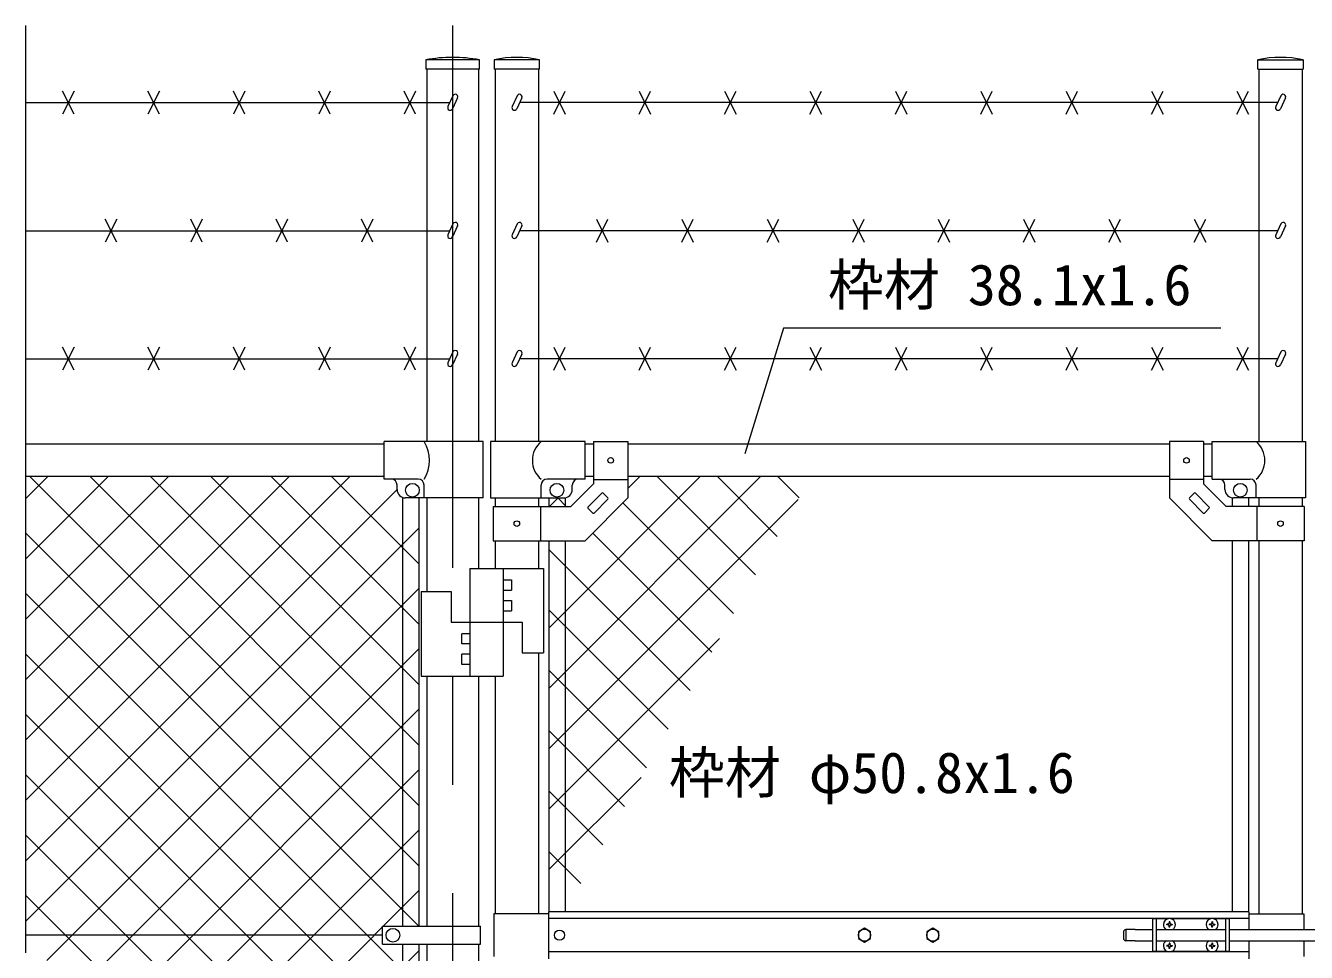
# Model space of a CAD drawing. Units: millimetres, scale not verified. Extents: x -4200 to 4200, y -2970 to 2970.
# Drawn here: x -16 to 1484, y 16 to 1102 of the extents above; entities that cross this region are included whole.
import ezdxf
from ezdxf.enums import TextEntityAlignment as Align

# ---------------------------------------------------------------- set-up
doc = ezdxf.new("R2010")
doc.units = ezdxf.units.MM
doc.header["$LTSCALE"] = 20
doc.linetypes.add('USER1', pattern=[50.8, 31.75, -6.35, 6.35, -6.35])
for name, color, linetype, lineweight in [('0-2_D-BMK', 2, 'USER1', 13), ('0-3_D-STR1', 1, 'Continuous', 18), ('0-6_D-STR3', 3, 'Continuous', 13), ('0-7_D-STR-DIM', 7, 'Continuous', 9), ('0-9_D-STR-TXT', 7, 'Continuous', 9), ('0-A_D-STR2', 7, 'Continuous', 9)]:
    doc.layers.add(name, color=color, linetype=linetype, lineweight=lineweight)
doc.styles.add('ＭＳ ゴシック', font='')
doc.styles.get('ＭＳ ゴシック').set_extended_font_data('MS Gothic')

msp = doc.modelspace()

# ---------------------------------------------------------------- linework, layer by layer
at = {"layer": '0-2_D-BMK'}
msp.add_line((484.22, 1101.52), (484.22, -868.63), dxfattribs=at)
at = {"layer": '0-3_D-STR1'}
for p, q in [((515.67, 1061.37), (452.77, 1061.37)), ((452.77, 1061.37), (452.77, 1050.37)), ((515.67, 1050.37), (452.77, 1050.37)), ((453.97, 1050.37), (453.97, 614.37)), ((514.47, 1050.37), (514.47, 614.37)), ((515.67, 1050.37), (515.67, 1061.37)), ((585.97, 1061.37), (532.77, 1061.37)), ((532.77, 1061.37), (532.77, 1050.37)), ((585.97, 1050.37), (532.77, 1050.37)), ((533.97, 1050.37), (533.97, 614.37)), ((584.77, 1050.37), (584.77, 614.37)), ((585.97, 1050.37), (585.97, 1061.37)), ((1426.97, 1061.37), (1480.17, 1061.37)), ((1426.97, 1050.37), (1426.97, 1061.37)), ((1426.97, 1050.37), (1480.17, 1050.37)), ((1428.17, 1050.37), (1428.17, 614.37)), ((1478.97, 1050.37), (1478.97, 614.37)), ((1480.17, 1061.37), (1480.17, 1050.37)), ((404.22, 611.37), (-15.78, 611.37)), ((649.37, 611.37), (639.37, 611.37)), ((1323.57, 611.37), (689.37, 611.37)), ((1373.57, 611.37), (1363.57, 611.37)), ((404.22, 573.37), (-15.78, 573.37)), ((649.37, 573.37), (639.37, 573.37)), ((1323.57, 573.37), (689.37, 573.37)), ((1373.57, 573.37), (1363.57, 573.37)), ((425.72, 549), (425.72, 46.87)), ((444.72, 548.37), (444.72, 46.87)), ((453.97, 548.37), (453.97, 438.87)), ((514.47, 548.37), (514.47, 465.87)), ((533.97, 548.37), (533.97, 538.37)), ((584.77, 548.37), (584.77, 538.37)), ((596.87, 548.37), (596.87, 538.37)), ((615.87, 548.37), (615.87, 538.37)), ((1397.07, 548.37), (1397.07, 538.37)), ((1416.07, 548.37), (1416.07, 538.37)), ((1428.17, 548.37), (1428.17, 538.37)), ((1478.97, 548.37), (1478.97, 538.37)), ((533.97, 498.37), (533.97, 465.87)), ((584.77, 498.37), (584.77, 465.87)), ((596.87, 498.37), (596.87, 63.87)), ((615.87, 498.37), (615.87, 63.87)), ((1397.07, 498.37), (1397.07, 63.87)), ((1416.07, 498.37), (1416.07, 63.87)), ((1428.17, 498.37), (1428.17, 61.37)), ((1478.97, 498.37), (1478.97, 61.37)), ((584.77, 366.87), (584.77, 61.37)), ((453.97, 339.87), (453.97, 46.87)), ((514.47, 339.87), (514.47, 46.87)), ((533.97, 339.87), (533.97, 61.37)), ((425.72, 25.87), (425.72, -476.27)), ((444.72, 25.87), (444.72, -475.63)), ((453.97, 25.87), (453.97, -317.23)), ((514.47, 25.87), (514.47, -290.23))]:
    msp.add_line(p, q, dxfattribs=at)
for centre, radius, start, end in [((484.22, 898.02), 166.35, 79.10214, 100.89786), ((559.37, 944.94), 119.43, 77.13052, 102.86948), ((1453.57, 944.94), 119.43, 77.13052, 102.86948)]:
    msp.add_arc(centre, radius, start, end, dxfattribs=at)
at = {"layer": '0-6_D-STR3'}
for p, q in [((40.92, 1024.78), (27.51, 997.95)), ((40.92, 997.95), (27.51, 1024.78)), ((140.92, 1024.78), (127.51, 997.95)), ((140.92, 997.95), (127.51, 1024.78)), ((240.92, 1024.78), (227.51, 997.95)), ((240.92, 997.95), (227.51, 1024.78)), ((340.92, 1024.78), (327.51, 997.95)), ((340.92, 997.95), (327.51, 1024.78)), ((440.92, 1024.78), (427.51, 997.95)), ((440.92, 997.95), (427.51, 1024.78)), ((602.66, 1024.78), (616.07, 997.95)), ((602.66, 997.95), (616.07, 1024.78)), ((702.66, 1024.78), (716.07, 997.95)), ((702.66, 997.95), (716.07, 1024.78)), ((802.66, 1024.78), (816.07, 997.95)), ((802.66, 997.95), (816.07, 1024.78)), ((902.66, 1024.78), (916.07, 997.95)), ((902.66, 997.95), (916.07, 1024.78)), ((1002.66, 1024.78), (1016.07, 997.95)), ((1002.66, 997.95), (1016.07, 1024.78)), ((1102.66, 1024.78), (1116.07, 997.95)), ((1102.66, 997.95), (1116.07, 1024.78)), ((1202.66, 1024.78), (1216.07, 997.95)), ((1202.66, 997.95), (1216.07, 1024.78)), ((1302.66, 1024.78), (1316.07, 997.95)), ((1302.66, 997.95), (1316.07, 1024.78)), ((1402.66, 1024.78), (1416.07, 997.95)), ((1402.66, 997.95), (1416.07, 1024.78)), ((-15.78, 1011.37), (480.91, 1011.37)), ((484.65, 1019.4), (478.7, 1006.64)), ((490.09, 1016.86), (484.14, 1004.1)), ((559.8, 1019.4), (553.85, 1006.64)), ((565.24, 1016.86), (559.29, 1004.1)), ((1450.26, 1011.37), (562.68, 1011.37)), ((1454, 1019.4), (1448.05, 1006.64)), ((1459.44, 1016.86), (1453.49, 1004.1)), ((90.92, 874.78), (77.51, 847.95)), ((90.92, 847.95), (77.51, 874.78)), ((190.92, 874.78), (177.51, 847.95)), ((190.92, 847.95), (177.51, 874.78)), ((290.92, 874.78), (277.51, 847.95)), ((290.92, 847.95), (277.51, 874.78)), ((390.92, 874.78), (377.51, 847.95)), ((390.92, 847.95), (377.51, 874.78)), ((652.66, 874.78), (666.07, 847.95)), ((652.66, 847.95), (666.07, 874.78)), ((752.66, 874.78), (766.07, 847.95)), ((752.66, 847.95), (766.07, 874.78)), ((852.66, 874.78), (866.07, 847.95)), ((852.66, 847.95), (866.07, 874.78)), ((952.66, 874.78), (966.07, 847.95)), ((952.66, 847.95), (966.07, 874.78)), ((1052.66, 874.78), (1066.07, 847.95)), ((1052.66, 847.95), (1066.07, 874.78)), ((1152.66, 874.78), (1166.07, 847.95)), ((1152.66, 847.95), (1166.07, 874.78)), ((1252.66, 874.78), (1266.07, 847.95)), ((1252.66, 847.95), (1266.07, 874.78)), ((1352.66, 874.78), (1366.07, 847.95)), ((1352.66, 847.95), (1366.07, 874.78)), ((-15.78, 861.37), (480.91, 861.37)), ((484.65, 869.4), (478.7, 856.64)), ((490.09, 866.86), (484.14, 854.1)), ((559.8, 869.4), (553.85, 856.64)), ((565.24, 866.86), (559.29, 854.1)), ((1450.26, 861.37), (562.68, 861.37)), ((1454, 869.4), (1448.05, 856.64)), ((1459.44, 866.86), (1453.49, 854.1)), ((40.92, 724.78), (27.51, 697.95)), ((40.92, 697.95), (27.51, 724.78)), ((140.92, 724.78), (127.51, 697.95)), ((140.92, 697.95), (127.51, 724.78)), ((240.92, 724.78), (227.51, 697.95)), ((240.92, 697.95), (227.51, 724.78)), ((340.92, 724.78), (327.51, 697.95)), ((340.92, 697.95), (327.51, 724.78)), ((440.92, 724.78), (427.51, 697.95)), ((440.92, 697.95), (427.51, 724.78)), ((602.66, 724.78), (616.07, 697.95)), ((602.66, 697.95), (616.07, 724.78)), ((702.66, 724.78), (716.07, 697.95)), ((702.66, 697.95), (716.07, 724.78)), ((802.66, 724.78), (816.07, 697.95)), ((802.66, 697.95), (816.07, 724.78)), ((902.66, 724.78), (916.07, 697.95)), ((902.66, 697.95), (916.07, 724.78)), ((1002.66, 724.78), (1016.07, 697.95)), ((1002.66, 697.95), (1016.07, 724.78)), ((1102.66, 724.78), (1116.07, 697.95)), ((1102.66, 697.95), (1116.07, 724.78)), ((1202.66, 724.78), (1216.07, 697.95)), ((1202.66, 697.95), (1216.07, 724.78)), ((1302.66, 724.78), (1316.07, 697.95)), ((1302.66, 697.95), (1316.07, 724.78)), ((1402.66, 724.78), (1416.07, 697.95)), ((1402.66, 697.95), (1416.07, 724.78)), ((-15.78, 711.37), (480.91, 711.37)), ((484.65, 719.4), (478.7, 706.64)), ((490.09, 716.86), (484.14, 704.1)), ((559.8, 719.4), (553.85, 706.64)), ((565.24, 716.86), (559.29, 704.1)), ((1450.26, 711.37), (562.68, 711.37)), ((1454, 719.4), (1448.05, 706.64)), ((1459.44, 716.86), (1453.49, 704.1)), ((519.92, 614.37), (404.22, 614.37)), ((404.22, 570.37), (404.22, 614.37)), ((519.92, 548.37), (519.92, 614.37)), ((639.37, 614.37), (528.42, 614.37)), ((528.42, 614.37), (528.42, 548.37)), ((639.37, 570.37), (639.37, 614.37)), ((649.37, 614.62), (649.37, 564.94)), ((649.37, 614.62), (689.37, 614.62)), ((689.37, 614.62), (689.37, 548.37)), ((1323.57, 614.62), (1323.57, 548.37)), ((1363.57, 614.62), (1323.57, 614.62)), ((1363.57, 614.62), (1363.57, 564.94)), ((1373.57, 614.37), (1482.92, 614.37)), ((1373.57, 570.37), (1373.57, 614.37)), ((1482.92, 614.37), (1482.92, 548.37)), ((443.82, 570.37), (404.22, 570.37)), ((639.37, 570.37), (594.92, 570.37)), ((649.37, 570.12), (689.37, 570.12)), ((1363.57, 570.12), (1323.57, 570.12)), ((1373.57, 570.37), (1418.02, 570.37)), ((419.22, 558.37), (419.22, 563.37)), ((450.82, 548.37), (450.82, 563.37)), ((587.92, 548.37), (587.92, 563.37)), ((622.8, 538.37), (649.37, 564.94)), ((624.37, 558.37), (624.37, 563.37)), ((1390.13, 538.37), (1363.57, 564.94)), ((1388.57, 558.37), (1388.57, 563.37)), ((1425.02, 548.37), (1425.02, 563.37)), ((519.92, 548.37), (429.22, 548.37)), ((528.42, 548.37), (614.37, 548.37)), ((642.7, 537.77), (658.96, 554.03)), ((649.77, 530.7), (666.03, 546.96)), ((660.38, 554.03), (666.03, 548.38)), ((1352.55, 554.03), (1346.9, 548.38)), ((1363.16, 530.7), (1346.9, 546.96)), ((1370.23, 537.77), (1353.97, 554.03)), ((1482.92, 548.37), (1398.57, 548.37)), ((531.67, 538.37), (622.8, 538.37)), ((531.67, 538.37), (531.67, 498.37)), ((587.07, 538.37), (587.07, 498.37)), ((642.7, 536.36), (648.35, 530.7)), ((1370.23, 536.36), (1364.58, 530.7)), ((1481.27, 538.37), (1390.13, 538.37)), ((1425.87, 538.37), (1425.87, 498.37)), ((1481.27, 538.37), (1481.27, 498.37)), ((504.47, 465.87), (590.47, 465.87)), ((504.47, 465.87), (504.47, 339.87)), ((543.47, 465.87), (543.47, 339.87)), ((590.47, 465.87), (590.47, 366.87)), ((543.47, 452.37), (552.97, 452.37)), ((552.97, 452.37), (552.97, 440.37)), ((447.47, 438.87), (482.47, 438.87)), ((447.47, 438.87), (447.47, 339.87)), ((482.47, 438.87), (482.47, 402.87)), ((543.47, 440.37), (552.97, 440.37)), ((543.47, 428.37), (552.97, 428.37)), ((552.97, 428.37), (552.97, 416.37)), ((543.47, 416.37), (552.97, 416.37)), ((482.47, 402.87), (565.47, 402.87)), ((565.47, 402.87), (565.47, 366.87)), ((494.97, 377.37), (494.97, 389.37)), ((504.47, 389.37), (494.97, 389.37)), ((504.47, 377.37), (494.97, 377.37)), ((494.97, 353.37), (494.97, 365.37)), ((504.47, 365.37), (494.97, 365.37)), ((565.47, 366.87), (590.47, 366.87)), ((504.47, 353.37), (494.97, 353.37)), ((447.47, 339.87), (543.47, 339.87)), ((532.37, 61.37), (532.37, 11.37)), ((596.47, 61.37), (532.37, 61.37)), ((1416.47, 63.87), (596.47, 63.87)), ((596.47, 63.87), (596.47, 8.87)), ((1416.47, 63.87), (1416.47, 42.87)), ((1416.47, 61.37), (1481.07, 61.37)), ((1481.07, 61.37), (1481.07, 42.87)), ((402.22, 25.87), (402.22, 46.87)), ((402.22, 46.87), (517.02, 46.87)), ((517.02, 25.87), (517.02, 46.87)), ((1416.47, 55.87), (596.47, 55.87)), ((1303.57, 55.37), (1303.57, 17.37)), ((1320.97, 55.37), (1303.57, 55.37)), ((1308.07, 55.37), (1308.07, 17.37)), ((1320.42, 48.47), (1320.42, 48.87)), ((1321.71, 48.45), (1320.42, 48.47)), ((1323.17, 52.02), (1323.15, 50.72)), ((1323.17, 45.72), (1323.15, 47.01)), ((1323.96, 52.02), (1323.17, 52.02)), ((1323.96, 45.72), (1323.17, 45.72)), ((1323.96, 52.02), (1323.98, 50.72)), ((1323.96, 45.72), (1323.98, 47.01)), ((1325.42, 49.29), (1326.72, 49.26)), ((1370.97, 55.37), (1326.16, 55.37)), ((1326.72, 49.26), (1326.72, 48.87)), ((1371.71, 49.29), (1370.42, 49.26)), ((1370.42, 49.26), (1370.42, 48.87)), ((1373.17, 52.02), (1373.15, 50.72)), ((1373.17, 45.72), (1373.15, 47.01)), ((1373.96, 52.02), (1373.17, 52.02)), ((1373.96, 45.72), (1373.17, 45.72)), ((1373.96, 52.02), (1373.98, 50.72)), ((1373.96, 45.72), (1373.98, 47.01)), ((1375.42, 48.45), (1376.72, 48.47)), ((1393.57, 55.37), (1376.16, 55.37)), ((1376.72, 48.47), (1376.72, 48.87)), ((1389.07, 55.37), (1389.07, 17.37)), ((1393.57, 55.37), (1393.57, 17.37)), ((402.22, 36.37), (-15.78, 36.37)), ((1269.62, 39.87), (1269.62, 32.87)), ((1283.57, 42.87), (1272.62, 42.87)), ((1272.62, 42.87), (1272.62, 29.87)), ((1283.41, 42.87), (1303.57, 42.87)), ((1308.07, 42.87), (1389.07, 42.87)), ((1393.57, 42.87), (1574.87, 42.87)), ((402.22, 25.87), (517.02, 25.87)), ((1416.47, 16.87), (596.47, 16.87)), ((1283.57, 29.87), (1272.62, 29.87)), ((1283.41, 29.87), (1303.57, 29.87)), ((1320.97, 17.37), (1303.57, 17.37)), ((1308.07, 29.87), (1389.07, 29.87)), ((1320.42, 23.47), (1320.42, 23.87)), ((1321.71, 23.45), (1320.42, 23.47)), ((1323.17, 27.02), (1323.15, 25.72)), ((1323.17, 20.72), (1323.15, 22.01)), ((1323.96, 27.02), (1323.17, 27.02)), ((1323.96, 20.72), (1323.17, 20.72)), ((1323.96, 27.02), (1323.98, 25.72)), ((1323.96, 20.72), (1323.98, 22.01)), ((1325.42, 24.29), (1326.72, 24.26)), ((1325.42, 23.45), (1326.72, 23.47)), ((1370.97, 17.37), (1326.16, 17.37)), ((1326.72, 24.26), (1326.72, 23.87)), ((1326.72, 23.47), (1326.72, 23.87)), ((1371.71, 24.29), (1370.42, 24.26)), ((1370.42, 24.26), (1370.42, 23.87)), ((1373.17, 27.02), (1373.15, 25.72)), ((1373.17, 20.72), (1373.15, 22.01)), ((1373.96, 27.02), (1373.17, 27.02)), ((1373.96, 20.72), (1373.17, 20.72)), ((1373.96, 27.02), (1373.98, 25.72)), ((1373.96, 20.72), (1373.98, 22.01)), ((1375.42, 24.29), (1376.72, 24.26)), ((1375.42, 23.45), (1376.72, 23.47)), ((1393.57, 17.37), (1376.16, 17.37)), ((1376.72, 24.26), (1376.72, 23.87)), ((1376.72, 23.47), (1376.72, 23.87)), ((1393.57, 29.87), (1574.87, 29.87)), ((1416.47, 29.87), (1416.47, 8.87)), ((1481.07, 29.87), (1481.07, 11.37))]:
    msp.add_line(p, q, dxfattribs=at)
for points in [[(531.67, 498.37), (639.37, 498.37), (689.37, 548.37)], [(1481.27, 498.37), (1373.57, 498.37), (1323.57, 548.37)], [(1321.71, 49.29), (1320.42, 49.26), (1320.42, 48.87)], [(1325.42, 48.45), (1326.72, 48.47), (1326.72, 48.87)], [(1371.71, 48.45), (1370.42, 48.47), (1370.42, 48.87)], [(1375.42, 49.29), (1376.72, 49.26), (1376.72, 48.87)], [(1321.71, 24.29), (1320.42, 24.26), (1320.42, 23.87)], [(1371.71, 23.45), (1370.42, 23.47), (1370.42, 23.87)]]:
    msp.add_lwpolyline(points, dxfattribs=at)
for points in [[(966.47, 44.47), (959.45, 40.42), (959.45, 32.32), (966.47, 28.27), (973.48, 32.32), (973.48, 40.42)], [(1046.47, 44.47), (1039.45, 40.42), (1039.45, 32.32), (1046.47, 28.27), (1053.48, 32.32), (1053.48, 40.42)]]:
    msp.add_lwpolyline(points, close=True, dxfattribs=at)
for centre, radius in [((669.37, 592.37), 3.25), ((1343.57, 592.37), 3.25), ((437.22, 557.37), 8), ((606.37, 557.37), 8), ((1406.57, 557.37), 8), ((559.37, 518.37), 3.25), ((1453.57, 518.37), 3.25), ((414.22, 36.37), 8), ((609.37, 36.37), 6), ((966.47, 36.37), 7.03), ((1046.47, 36.37), 7.03)]:
    msp.add_circle(centre, radius, dxfattribs=at)
for centre, radius, start, end in [((487.37, 1018.13), 3, 334.99524, 154.99707), ((562.52, 1018.13), 3, 334.99524, 154.99707), ((1456.72, 1018.13), 3, 334.99524, 154.99707), ((481.42, 1005.37), 3, 154.99707, 334.99524), ((556.57, 1005.37), 3, 154.99707, 334.99524), ((1450.77, 1005.37), 3, 154.99707, 334.99524), ((487.37, 868.13), 3, 334.99524, 154.99707), ((562.52, 868.13), 3, 334.99524, 154.99707), ((1456.72, 868.13), 3, 334.99524, 154.99707), ((481.42, 855.37), 3, 154.99707, 334.99524), ((556.57, 855.37), 3, 154.99707, 334.99524), ((1450.77, 855.37), 3, 154.99707, 334.99524), ((487.37, 718.13), 3, 334.99524, 154.99707), ((562.52, 718.13), 3, 334.99524, 154.99707), ((1456.72, 718.13), 3, 334.99524, 154.99707), ((481.42, 705.37), 3, 154.99707, 334.99524), ((556.57, 705.37), 3, 154.99707, 334.99524), ((1450.77, 705.37), 3, 154.99707, 334.99524), ((416.6, 592.37), 40.68, 327.25964, 32.74036), ((606.11, 592.37), 28.55, 129.59418, 230.40582), ((1406.82, 592.37), 28.55, 309.59418, 50.40582), ((412.22, 563.37), 7, 0, 90), ((443.82, 563.37), 7, 0, 90), ((594.92, 563.37), 7, 90, 180), ((631.37, 563.37), 7, 90, 180), ((1381.57, 563.37), 7, 0, 90), ((1418.02, 563.37), 7, 0, 90), ((429.22, 558.37), 10, 180, 270), ((614.37, 558.37), 10, 270, 0), ((1398.57, 558.37), 10, 180, 270), ((659.67, 553.33), 1, 45, 135), ((665.33, 547.67), 1, 315, 45), ((1347.6, 547.67), 1, 135, 225), ((1353.26, 553.33), 1, 45, 135), ((643.41, 537.06), 1, 135, 225), ((649.06, 531.41), 1, 225, 315), ((1363.87, 531.41), 1, 225, 315), ((1369.53, 537.06), 1, 315, 45), ((1323.57, 48.87), 7, 0, 180), ((1323.57, 48.87), 7, 180, 238.99728), ((1321.66, 50.77), 1.49, 270, 0), ((1321.66, 46.96), 1.49, 0, 90), ((1325.47, 50.77), 1.49, 180, 270), ((1325.47, 46.96), 1.49, 90, 180), ((1323.57, 48.87), 7, 301.00272, 0), ((1373.57, 48.87), 7, 0, 180), ((1373.57, 48.87), 7, 180, 238.99728), ((1371.66, 50.77), 1.49, 270, 0), ((1371.66, 46.96), 1.49, 0, 90), ((1375.47, 50.77), 1.49, 180, 270), ((1375.47, 46.96), 1.49, 90, 180), ((1373.57, 48.87), 7, 301.00272, 0), ((1272.62, 39.87), 3, 90, 180), ((1272.62, 32.87), 3, 180, 270), ((1323.57, 23.87), 7, 121.00272, 180), ((1323.57, 23.87), 7, 180, 0), ((1321.66, 25.77), 1.49, 270, 0), ((1321.66, 21.96), 1.49, 0, 90), ((1325.47, 25.77), 1.49, 180, 270), ((1325.47, 21.96), 1.49, 90, 180), ((1323.57, 23.87), 7, 0, 58.99728), ((1373.57, 23.87), 7, 121.00272, 180), ((1373.57, 23.87), 7, 180, 0), ((1371.66, 25.77), 1.49, 270, 0), ((1371.66, 21.96), 1.49, 0, 90), ((1375.47, 25.77), 1.49, 180, 270), ((1375.47, 21.96), 1.49, 90, 180), ((1373.57, 23.87), 7, 0, 58.99728)]:
    msp.add_arc(centre, radius, start, end, dxfattribs=at)
at = {"layer": '0-7_D-STR-DIM'}
msp.add_line((-15.78, 1101.52), (-15.78, 15.59), dxfattribs=at)
at = {"layer": '0-9_D-STR-TXT'}
msp.add_lwpolyline([(1383.78, 747.04), (871.72, 747.04), (826.36, 600.08)], dxfattribs=at)
at = {"layer": '0-A_D-STR2'}
for p, q in [((-15.78, 193.91), (363.67, 573.37)), ((-15.78, 264.62), (292.96, 573.37)), ((-15.78, 335.34), (222.25, 573.37)), ((-15.78, 406.05), (151.54, 573.37)), ((-15.78, 476.76), (80.83, 573.37)), ((-15.78, 547.47), (10.12, 573.37)), ((444.72, 117.64), (-11.02, 573.37)), ((444.72, 188.35), (59.69, 573.37)), ((444.72, 259.06), (130.41, 573.37)), ((444.72, 329.77), (201.12, 573.37)), ((444.72, 400.48), (271.83, 573.37)), ((444.72, 471.19), (342.54, 573.37)), ((596.87, 325.38), (844.85, 573.37)), ((597.64, 396.87), (774.14, 573.37)), ((689.37, 559.3), (703.43, 573.37)), ((838.83, 458.26), (723.72, 573.37)), ((864.37, 503.43), (794.43, 573.37)), ((889.91, 548.6), (865.14, 573.37)), ((-15.78, 123.2), (419.22, 558.2)), ((596.87, 254.67), (888.75, 546.56)), ((597.72, 538.37), (607.72, 548.37)), ((617.3, 538.37), (607.3, 548.37)), ((813.3, 413.08), (683.69, 542.69)), ((-15.78, 52.49), (444.72, 512.99)), ((444.72, 46.93), (-15.78, 507.43)), ((787.76, 367.91), (648.33, 507.34)), ((762.22, 322.74), (596.87, 488.09)), ((444.72, -23.79), (-15.78, 436.71)), ((9, 6.57), (444.72, 442.28)), ((736.68, 277.57), (596.87, 417.38)), ((596.87, 183.96), (796.78, 383.87)), ((-15.78, -88.93), (444.72, 371.57)), ((444.72, -94.5), (-15.78, 366)), ((711.14, 232.39), (596.87, 346.67)), ((-15.78, -159.64), (444.72, 300.86)), ((444.72, -165.21), (-15.78, 295.29)), ((685.6, 187.22), (596.87, 275.96)), ((-15.78, -230.35), (444.72, 230.15)), ((444.72, -235.92), (-15.78, 224.58)), ((596.87, 113.25), (704.81, 221.19)), ((660.07, 142.05), (596.87, 205.25)), ((444.72, -306.63), (-15.78, 153.87)), ((-15.36, -300.63), (444.72, 159.44)), ((634.53, 96.88), (596.87, 134.54)), ((-15.78, -371.77), (444.72, 88.73)), ((444.72, -377.34), (-15.78, 83.16)), ((-15.78, -442.48), (444.72, 18.02))]:
    msp.add_line(p, q, dxfattribs=at)

# ---------------------------------------------------------------- texts
at = {"layer": '0-9_D-STR-TXT', "style": 'ＭＳ ゴシック'}
for s, p in [('枠材 38.1x1.6', (923.66, 759.63)), ('枠材 φ50.8x1.6', (737.39, 188.33))]:
    msp.add_text(s, height=48.09, dxfattribs=at).set_placement(p, align=Align.BOTTOM_LEFT)

doc.saveas('drawing.dxf')
